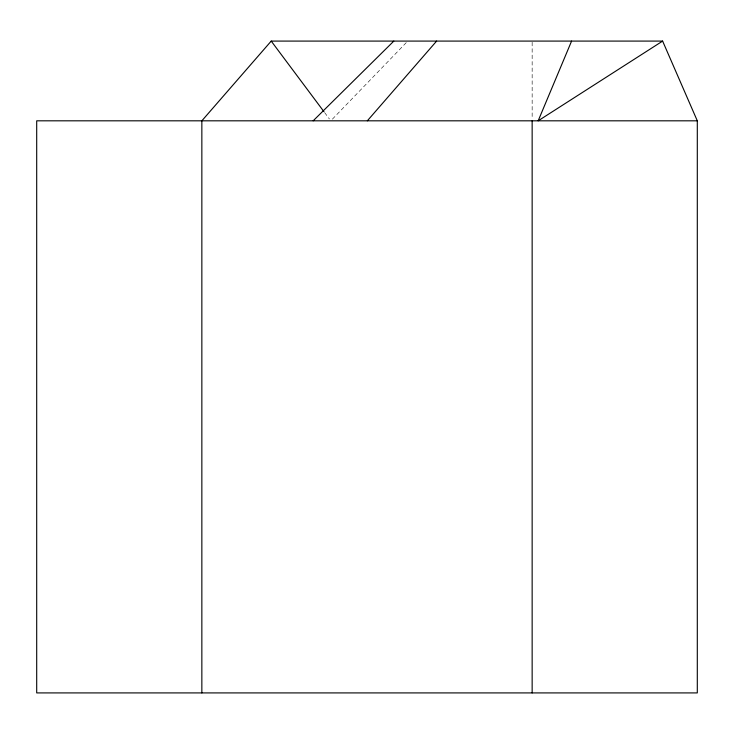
<?xml version="1.0" encoding="UTF-8"?>
<svg xmlns="http://www.w3.org/2000/svg" width="734" height="734" viewBox="0 0 734 734"><rect width="100%" height="100%" fill="white"/><g stroke="black" fill="none" stroke-linecap="round" stroke-linejoin="round"><path stroke-width="0.55" stroke-dasharray="3.67 2.75" d="M332.374 119.174L406.957 41.911M324.621 112.568L329.41 118.981M532.15 42.233L532.15 118.991"/><path stroke-width="1.1" d="M571.584 41.086L538.169 120.816L662.619 41.086L697.3 120.816L697.3 692.914L36.7 692.914L36.7 120.816L697.3 120.816M662.619 41.086L271.213 41.086L201.85 120.816L201.85 692.914M367.33 120.816L436.62 41.086M313.161 120.816L393.828 41.086M271.213 41.086L323.933 111.651M532.15 120.816L532.15 692.914"/></g></svg>
